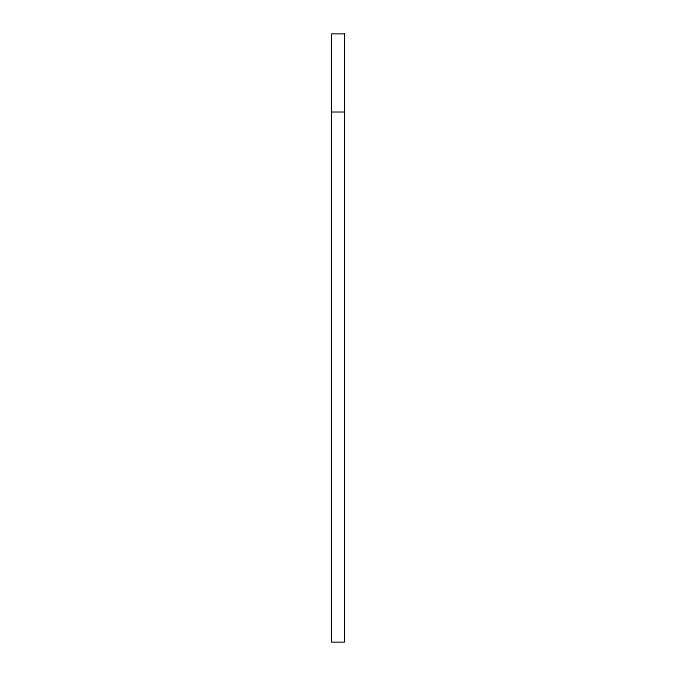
<?xml version="1.0" encoding="UTF-8"?>
<svg xmlns="http://www.w3.org/2000/svg" width="676" height="676" viewBox="0 0 676 676"><rect width="100%" height="100%" fill="white"/><g stroke="black" fill="none" stroke-linecap="round" stroke-linejoin="round"><path stroke-width="1.01" d="M331.477 112.03L344.523 112.03M344.523 33.8L331.477 33.8L331.477 642.2L344.523 642.2L344.523 33.8"/></g></svg>
